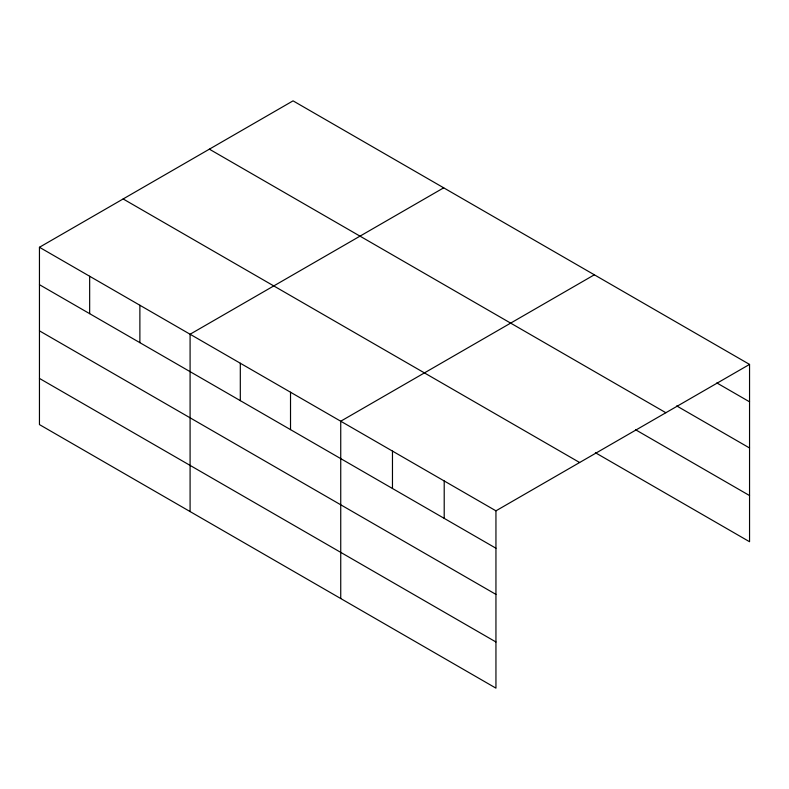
<?xml version="1.0" encoding="UTF-8"?>
<svg xmlns="http://www.w3.org/2000/svg" width="789" height="789" viewBox="0 0 789 789"><rect width="100%" height="100%" fill="white"/><g stroke="black" fill="none" stroke-linecap="round" stroke-linejoin="round"><path stroke-width="1.18" d="M39.45 247.273L495.946 510.828L495.946 688.146L39.45 424.59L39.45 247.273L293.054 100.854L749.55 364.41L749.55 541.727L595.399 452.728M443.704 187.821L190.09 334.24L190.09 511.568M594.344 274.799L340.74 421.218L340.74 598.535M495.946 510.828L749.55 364.41M716.816 382.921L749.55 401.818M676.696 405.921L749.55 447.984M209.371 149.17L665.857 412.726M635.52 429.719L749.55 495.561M123.143 198.956L579.629 462.512M39.45 284.681L495.946 548.237M39.45 330.847L495.946 594.403M39.45 378.424L495.946 641.98M444.207 480.955L444.207 518.363M392.468 451.091L392.468 488.499M290.52 392.222L290.52 429.63M240.31 363.236L240.31 400.644M139.88 305.254L139.88 342.663M89.66 276.258L89.66 313.667"/></g></svg>
